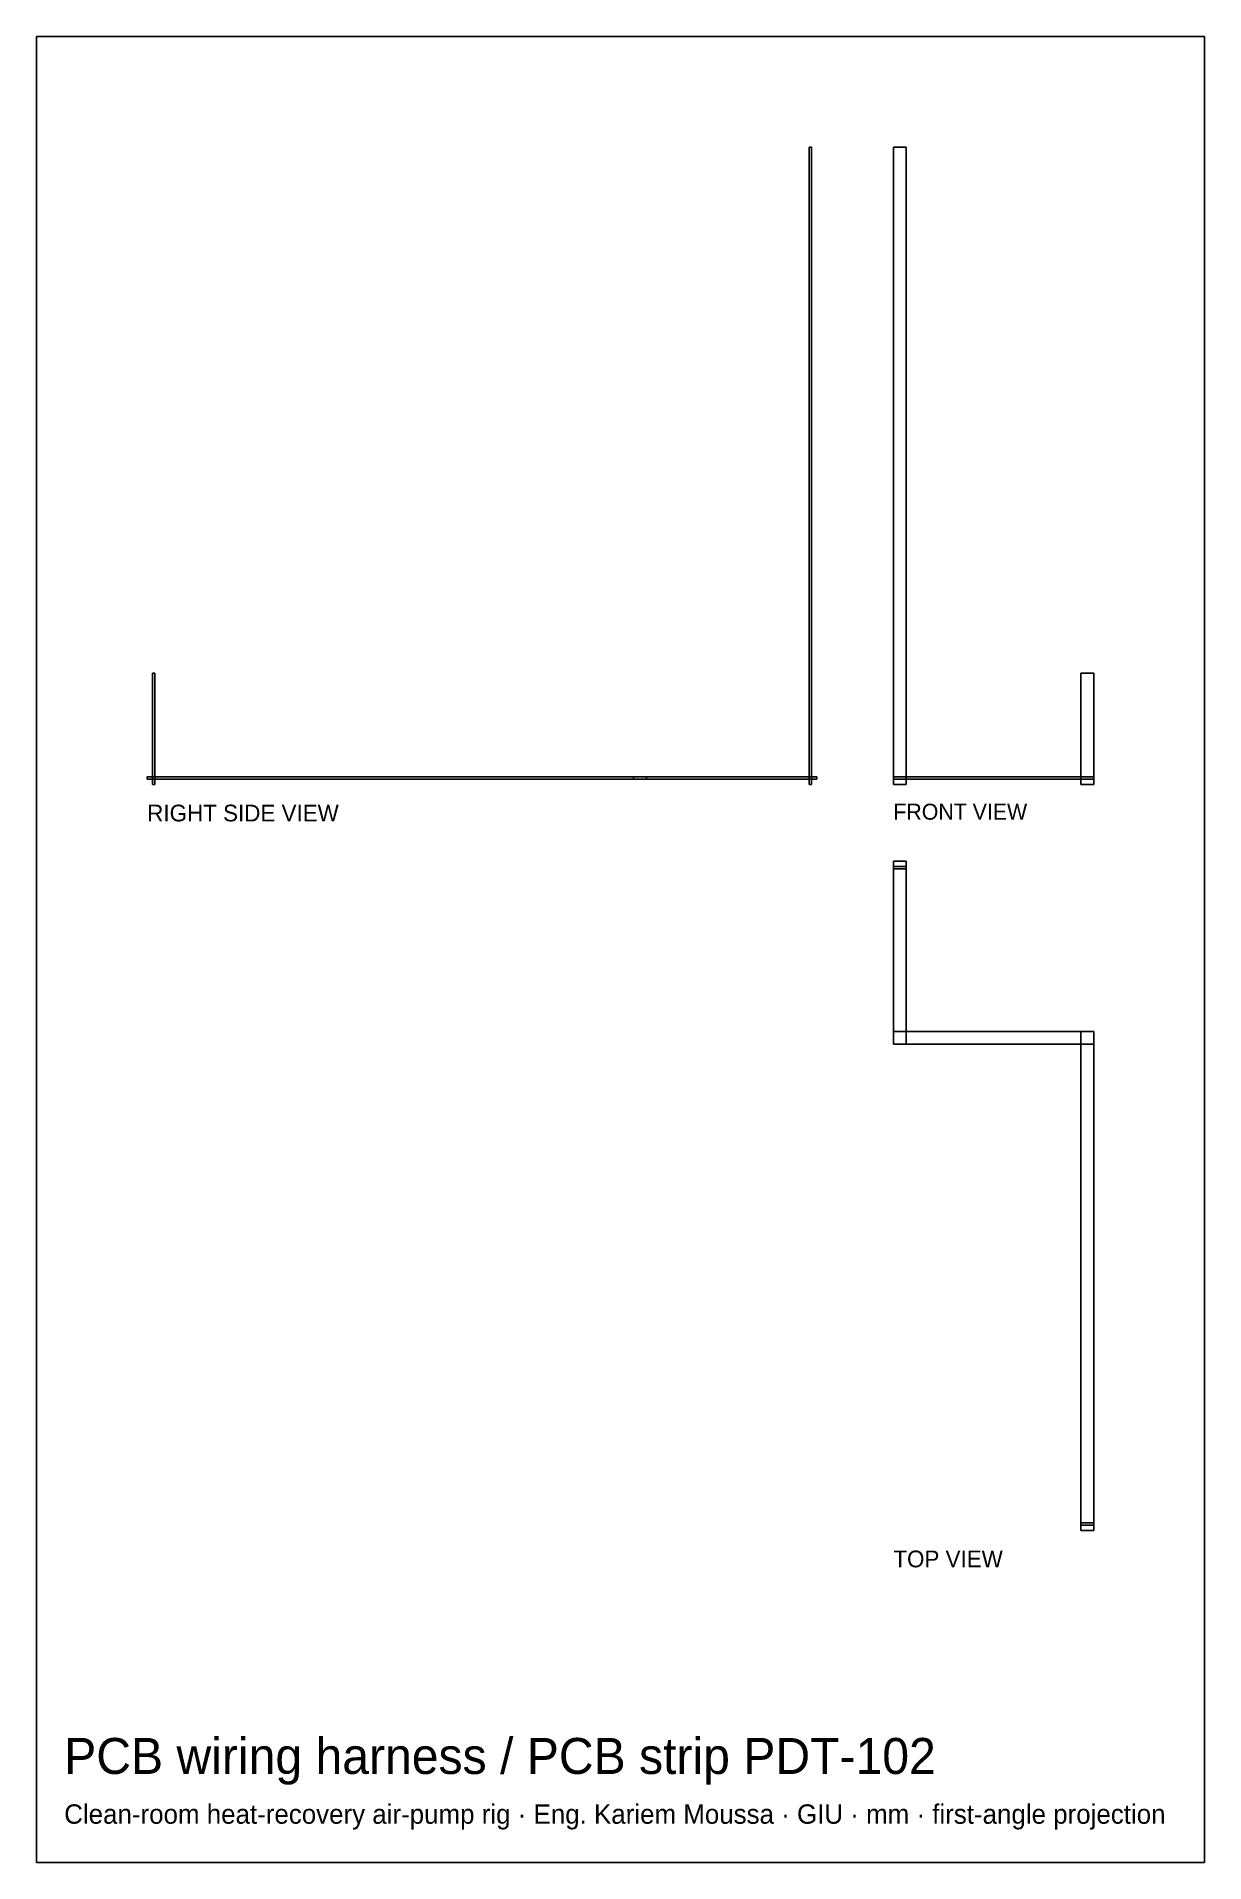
# Model space of a CAD drawing. Header units: millimetres. Extents: x -573 to -76, y -454 to 324.
import ezdxf

# ---------------------------------------------------------------- set-up
doc = ezdxf.new("R2010")
doc.units = ezdxf.units.MM
for name, color, linetype in [('BORDER', 7, 'Continuous'), ('HIDDEN', 8, 'Continuous'), ('TEXT', 5, 'Continuous'), ('VISIBLE', 7, 'Continuous')]:
    doc.layers.add(name, color=color, linetype=linetype)

msp = doc.modelspace()

# ---------------------------------------------------------------- linework, layer by layer
at = {"layer": 'BORDER'}
msp.add_lwpolyline([(-572.631248, -453.542544), (-75.534352, -453.542544), (-75.534352, 323.865648), (-572.631248, 323.865648)], close=True, dxfattribs=at)
at = {"layer": 'HIDDEN'}
for points in [[(-242.7656, 276.75), (-243.7656, 276.75)], [(-243.7656, 5.37), (-243.7656, 276.75)], [(-242.7656, 5.37), (-242.7656, 276.75)], [(-207.95, 276.75), (-202.45, 276.75)], [(-207.95, 5.37), (-207.95, 276.75)], [(-202.45, 5.37), (-202.45, 276.75)], [(-522.2656, 52.88), (-523.2656, 52.88)], [(-523.2656, 5.37), (-523.2656, 52.88)], [(-522.2656, 5.37), (-522.2656, 52.88)], [(-128.15, 52.88), (-122.65, 52.88)], [(-128.15, 5.37), (-128.15, 52.88)], [(-122.65, 5.37), (-122.65, 52.88)], [(-313.0156, 8.62), (-525.5156, 8.62)], [(-525.5156, 7.62), (-525.5156, 8.62)], [(-313.0156, 8.62), (-318.5156, 8.62)], [(-318.5156, 7.62), (-318.5156, 8.62)], [(-240.5156, 8.62), (-318.5156, 8.62)], [(-318.5156, 7.62), (-318.5156, 8.62)], [(-313.0156, 8.62), (-318.5156, 8.62)], [(-318.5156, 7.62), (-318.5156, 8.62)], [(-313.0156, 7.62), (-313.0156, 8.62)], [(-313.0156, 7.62), (-313.0156, 8.62)], [(-240.5156, 7.62), (-240.5156, 8.62)], [(-207.95, 8.62), (-202.45, 8.62)], [(-207.95, 7.62), (-207.95, 8.62)], [(-207.95, 8.62), (-122.65, 8.62)], [(-207.95, 7.62), (-207.95, 8.62)], [(-202.45, 7.62), (-202.45, 8.62)], [(-202.45, 7.62), (-202.45, 8.62)], [(-128.15, 8.62), (-122.65, 8.62)], [(-128.15, 8.62), (-122.65, 8.62)], [(-128.15, 7.62), (-128.15, 8.62)], [(-122.65, 7.62), (-122.65, 8.62)], [(-122.65, 7.62), (-122.65, 8.62)], [(-122.65, 7.62), (-122.65, 8.62)], [(-313.0156, 7.62), (-525.5156, 7.62)], [(-522.2656, 5.37), (-523.2656, 5.37)], [(-313.0156, 7.62), (-318.5156, 7.62)], [(-240.5156, 7.62), (-318.5156, 7.62)], [(-313.0156, 7.62), (-318.5156, 7.62)], [(-242.7656, 5.37), (-243.7656, 5.37)], [(-207.95, 7.62), (-202.45, 7.62)], [(-207.95, 7.62), (-122.65, 7.62)], [(-207.95, 5.37), (-202.45, 5.37)], [(-128.15, 7.62), (-122.65, 7.62)], [(-128.15, 7.62), (-122.65, 7.62)], [(-128.15, 5.37), (-122.65, 5.37)], [(-207.95, -27.1956), (-202.45, -27.1956)], [(-207.95, -27.1956), (-207.95, -105.1956)], [(-207.95, -29.4456), (-202.45, -29.4456)], [(-207.95, -29.4456), (-207.95, -30.4456)], [(-207.95, -30.4456), (-202.45, -30.4456)], [(-202.45, -27.1956), (-202.45, -105.1956)], [(-202.45, -29.4456), (-202.45, -30.4456)], [(-207.95, -99.6956), (-122.65, -99.6956)], [(-207.95, -99.6956), (-207.95, -105.1956)], [(-128.15, -99.6956), (-122.65, -99.6956)], [(-128.15, -99.6956), (-128.15, -312.1956)], [(-122.65, -99.6956), (-122.65, -105.1956)], [(-122.65, -99.6956), (-122.65, -312.1956)], [(-207.95, -105.1956), (-202.45, -105.1956)], [(-207.95, -105.1956), (-122.65, -105.1956)], [(-128.15, -308.9456), (-122.65, -308.9456)], [(-128.15, -308.9456), (-128.15, -309.9456)], [(-128.15, -309.9456), (-122.65, -309.9456)], [(-122.65, -308.9456), (-122.65, -309.9456)], [(-128.15, -312.1956), (-122.65, -312.1956)]]:
    msp.add_lwpolyline(points, dxfattribs=at)
at = {"layer": 'VISIBLE'}
for points in [[(-242.7656, 276.75), (-243.7656, 276.75)], [(-243.7656, 5.37), (-243.7656, 276.75)], [(-242.7656, 5.37), (-242.7656, 276.75)], [(-207.95, 276.75), (-202.45, 276.75)], [(-207.95, 5.37), (-207.95, 276.75)], [(-202.45, 8.62), (-202.45, 276.75)], [(-522.2656, 52.88), (-523.2656, 52.88)], [(-523.2656, 5.37), (-523.2656, 52.88)], [(-522.2656, 5.37), (-522.2656, 52.88)], [(-128.15, 52.88), (-122.65, 52.88)], [(-128.15, 5.37), (-128.15, 52.88)], [(-122.65, 5.37), (-122.65, 52.88)], [(-313.0156, 8.62), (-525.5156, 8.62)], [(-525.5156, 7.62), (-525.5156, 8.62)], [(-313.0156, 8.62), (-318.5156, 8.62)], [(-318.5156, 7.62), (-318.5156, 8.62)], [(-240.5156, 8.62), (-313.0156, 8.62)], [(-313.0156, 7.62), (-313.0156, 8.62)], [(-313.0156, 7.62), (-313.0156, 8.62)], [(-240.5156, 7.62), (-240.5156, 8.62)], [(-207.95, 8.62), (-202.45, 8.62)], [(-207.95, 7.62), (-207.95, 8.62)], [(-207.95, 8.62), (-128.15, 8.62)], [(-207.95, 7.62), (-207.95, 8.62)], [(-202.45, 7.62), (-202.45, 8.62)], [(-128.15, 8.62), (-122.65, 8.62)], [(-128.15, 7.62), (-128.15, 8.62)], [(-122.65, 7.62), (-122.65, 8.62)], [(-313.0156, 7.62), (-525.5156, 7.62)], [(-522.2656, 5.37), (-523.2656, 5.37)], [(-313.0156, 7.62), (-318.5156, 7.62)], [(-240.5156, 7.62), (-313.0156, 7.62)], [(-242.7656, 5.37), (-243.7656, 5.37)], [(-207.95, 7.62), (-202.45, 7.62)], [(-207.95, 7.62), (-128.15, 7.62)], [(-207.95, 5.37), (-202.45, 5.37)], [(-202.45, 5.37), (-202.45, 7.62)], [(-128.15, 7.62), (-122.65, 7.62)], [(-128.15, 5.37), (-122.65, 5.37)], [(-207.95, -27.1956), (-202.45, -27.1956)], [(-207.95, -27.1956), (-207.95, -105.1956)], [(-207.95, -29.4456), (-202.45, -29.4456)], [(-207.95, -29.4456), (-207.95, -30.4456)], [(-207.95, -30.4456), (-202.45, -30.4456)], [(-202.45, -27.1956), (-202.45, -105.1956)], [(-202.45, -29.4456), (-202.45, -30.4456)], [(-207.95, -99.6956), (-122.65, -99.6956)], [(-207.95, -99.6956), (-207.95, -105.1956)], [(-128.15, -99.6956), (-122.65, -99.6956)], [(-128.15, -99.6956), (-128.15, -312.1956)], [(-122.65, -99.6956), (-122.65, -105.1956)], [(-122.65, -99.6956), (-122.65, -312.1956)], [(-207.95, -105.1956), (-202.45, -105.1956)], [(-207.95, -105.1956), (-122.65, -105.1956)], [(-128.15, -308.9456), (-122.65, -308.9456)], [(-128.15, -308.9456), (-128.15, -309.9456)], [(-128.15, -309.9456), (-122.65, -309.9456)], [(-122.65, -308.9456), (-122.65, -309.9456)], [(-128.15, -312.1956), (-122.65, -312.1956)]]:
    msp.add_lwpolyline(points, dxfattribs=at)

# ---------------------------------------------------------------- texts
at = {"layer": 'TEXT'}
for s, height, p in [('RIGHT SIDE VIEW', 7.125, (-525.5156, -10.305)), ('FRONT VIEW', 6.7845, (-207.95, -9.5559)), ('TOP VIEW', 7.125, (-207.95, -327.8706)), ('PCB wiring harness / PCB strip PDT-102', 15.3125856, (-560.852336, -415.850026)), ('Clean-room heat-recovery air-pump rig · Eng. Kariem Moussa · GIU · mm · first-angle projection', 8.2452384, (-560.852336, -437.052067))]:
    msp.add_text(s, height=height, dxfattribs=at).set_placement(p)

doc.saveas('drawing.dxf')
